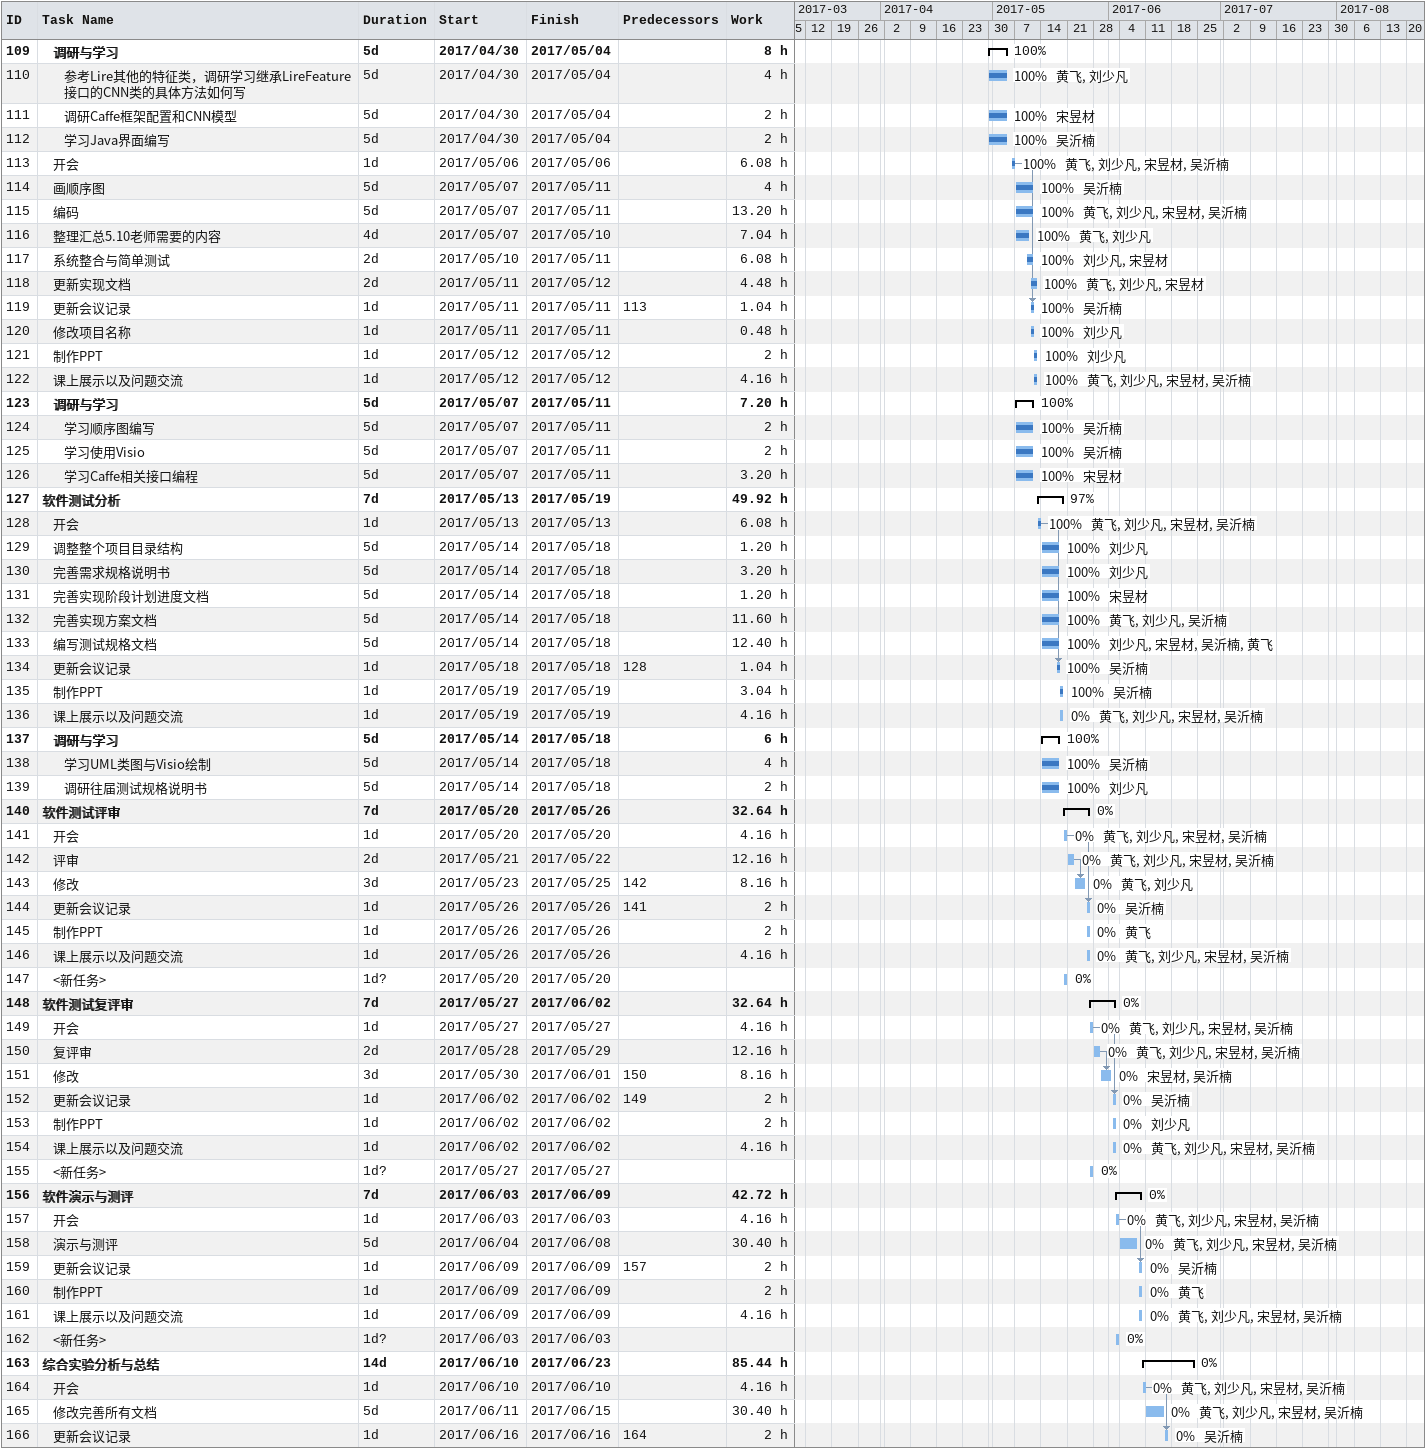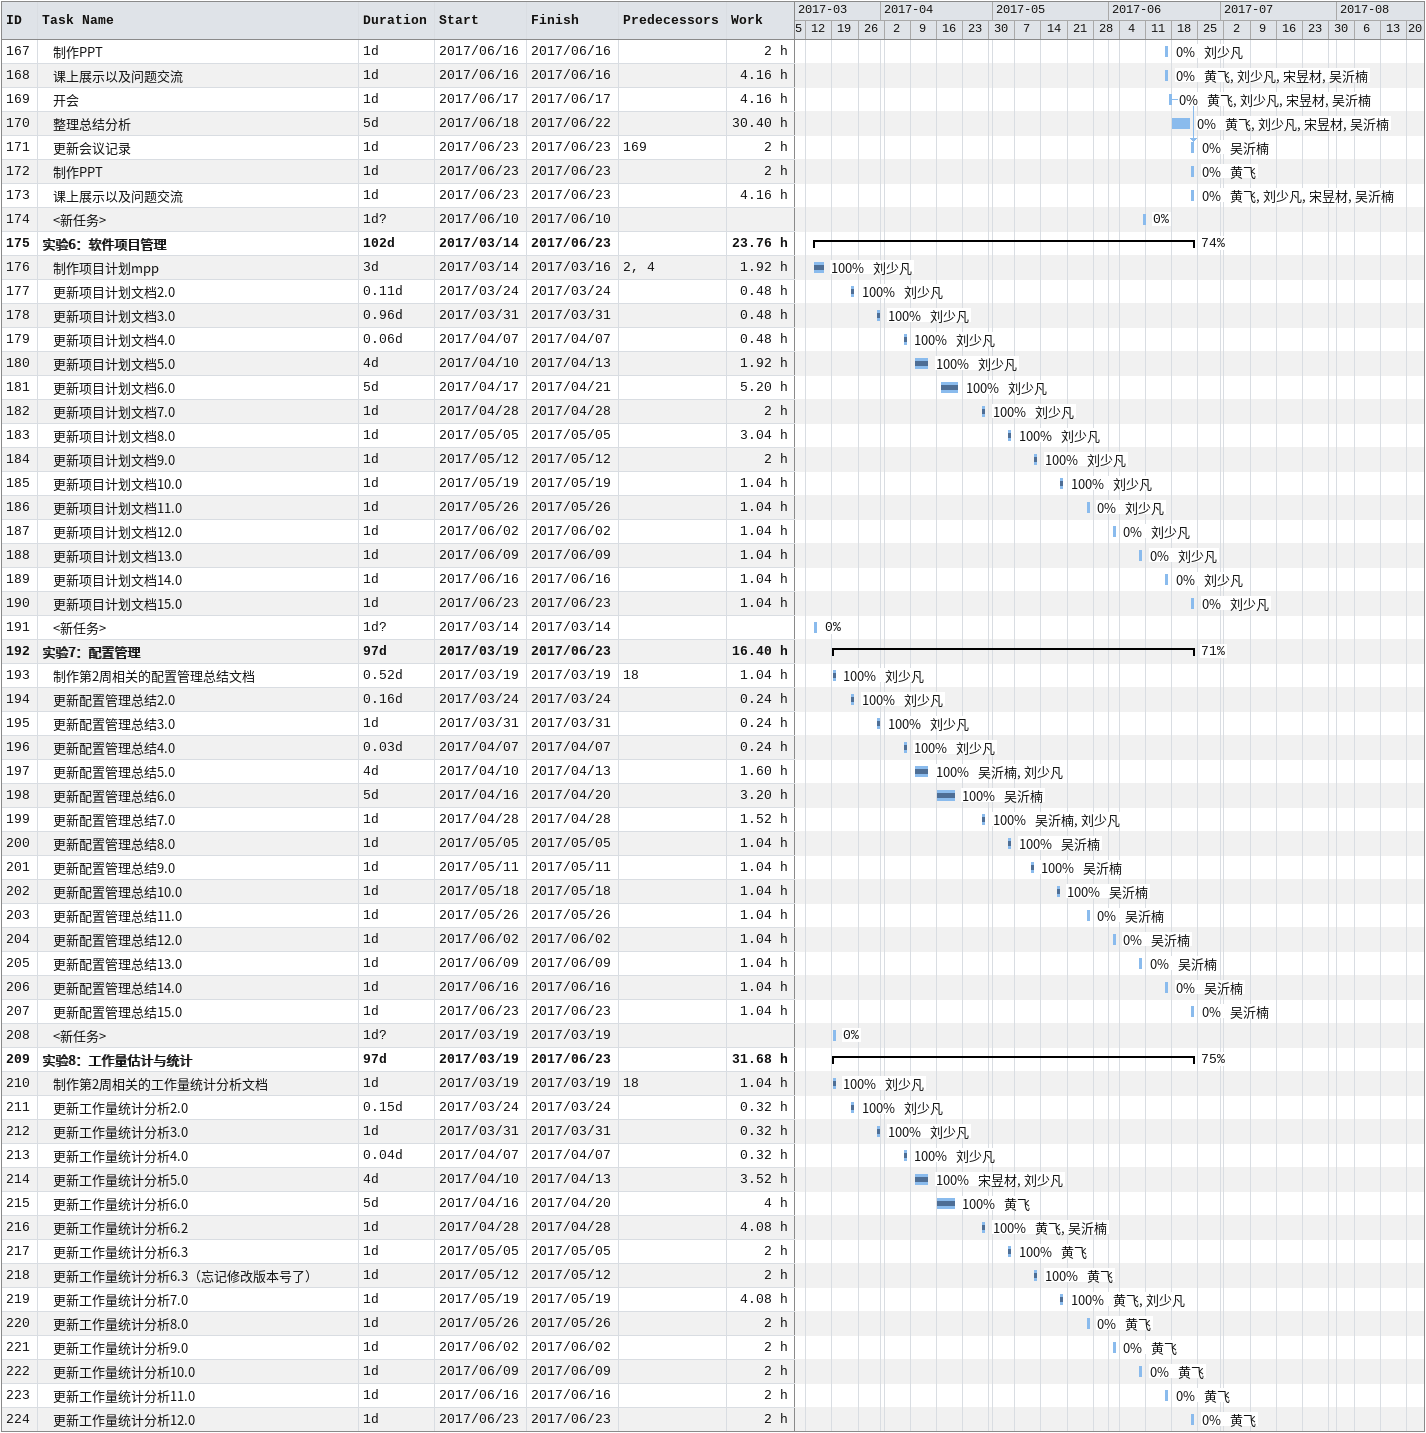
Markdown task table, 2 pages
| ID | Level | Task | Duration | Start | Finish | Predecessors | Resources | % complete | Work (h) |
|---|---|---|---|---|---|---|---|---|---|
| 109 | 2 | **调研与学习** | 5d | 2017-04-30 | 2017-05-04 |  |  | 100 | 8 |
| 110 | 3 | 参考Lire其他的特征类，调研学习继承LireFeature接口的CNN类的具体方法如何写 | 5d | 2017-04-30 | 2017-05-04 |  | 黄飞, 刘少凡 | 100 | 4 |
| 111 | 3 | 调研Caffe框架配置和CNN模型 | 5d | 2017-04-30 | 2017-05-04 |  | 宋昱材 | 100 | 2 |
| 112 | 3 | 学习Java界面编写 | 5d | 2017-04-30 | 2017-05-04 |  | 吴沂楠 | 100 | 2 |
| 113 | 2 | 开会 | 1d | 2017-05-06 | 2017-05-06 |  | 黄飞, 刘少凡, 宋昱材, 吴沂楠 | 100 | 6.08 |
| 114 | 2 | 画顺序图 | 5d | 2017-05-07 | 2017-05-11 |  | 吴沂楠 | 100 | 4 |
| 115 | 2 | 编码 | 5d | 2017-05-07 | 2017-05-11 |  | 黄飞, 刘少凡, 宋昱材, 吴沂楠 | 100 | 13.20 |
| 116 | 2 | 整理汇总5.10老师需要的内容 | 4d | 2017-05-07 | 2017-05-10 |  | 黄飞, 刘少凡 | 100 | 7.04 |
| 117 | 2 | 系统整合与简单测试 | 2d | 2017-05-10 | 2017-05-11 |  | 刘少凡, 宋昱材 | 100 | 6.08 |
| 118 | 2 | 更新实现文档 | 2d | 2017-05-11 | 2017-05-12 |  | 黄飞, 刘少凡, 宋昱材 | 100 | 4.48 |
| 119 | 2 | 更新会议记录 | 1d | 2017-05-11 | 2017-05-11 | 113 | 吴沂楠 | 100 | 1.04 |
| 120 | 2 | 修改项目名称 | 1d | 2017-05-11 | 2017-05-11 |  | 刘少凡 | 100 | 0.48 |
| 121 | 2 | 制作PPT | 1d | 2017-05-12 | 2017-05-12 |  | 刘少凡 | 100 | 2 |
| 122 | 2 | 课上展示以及问题交流 | 1d | 2017-05-12 | 2017-05-12 |  | 黄飞, 刘少凡, 宋昱材, 吴沂楠 | 100 | 4.16 |
| 123 | 2 | **调研与学习** | 5d | 2017-05-07 | 2017-05-11 |  |  | 100 | 7.20 |
| 124 | 3 | 学习顺序图编写 | 5d | 2017-05-07 | 2017-05-11 |  | 吴沂楠 | 100 | 2 |
| 125 | 3 | 学习使用Visio | 5d | 2017-05-07 | 2017-05-11 |  | 吴沂楠 | 100 | 2 |
| 126 | 3 | 学习Caffe相关接口编程 | 5d | 2017-05-07 | 2017-05-11 |  | 宋昱材 | 100 | 3.20 |
| 127 | 1 | **软件测试分析** | 7d | 2017-05-13 | 2017-05-19 |  |  | 97 | 49.92 |
| 128 | 2 | 开会 | 1d | 2017-05-13 | 2017-05-13 |  | 黄飞, 刘少凡, 宋昱材, 吴沂楠 | 100 | 6.08 |
| 129 | 2 | 调整整个项目目录结构 | 5d | 2017-05-14 | 2017-05-18 |  | 刘少凡 | 100 | 1.20 |
| 130 | 2 | 完善需求规格说明书 | 5d | 2017-05-14 | 2017-05-18 |  | 刘少凡 | 100 | 3.20 |
| 131 | 2 | 完善实现阶段计划进度文档 | 5d | 2017-05-14 | 2017-05-18 |  | 宋昱材 | 100 | 1.20 |
| 132 | 2 | 完善实现方案文档 | 5d | 2017-05-14 | 2017-05-18 |  | 黄飞, 刘少凡, 吴沂楠 | 100 | 11.60 |
| 133 | 2 | 编写测试规格文档 | 5d | 2017-05-14 | 2017-05-18 |  | 刘少凡, 宋昱材, 吴沂楠, 黄飞 | 100 | 12.40 |
| 134 | 2 | 更新会议记录 | 1d | 2017-05-18 | 2017-05-18 | 128 | 吴沂楠 | 100 | 1.04 |
| 135 | 2 | 制作PPT | 1d | 2017-05-19 | 2017-05-19 |  | 吴沂楠 | 100 | 3.04 |
| 136 | 2 | 课上展示以及问题交流 | 1d | 2017-05-19 | 2017-05-19 |  | 黄飞, 刘少凡, 宋昱材, 吴沂楠 | 0 | 4.16 |
| 137 | 2 | **调研与学习** | 5d | 2017-05-14 | 2017-05-18 |  |  | 100 | 6 |
| 138 | 3 | 学习UML类图与Visio绘制 | 5d | 2017-05-14 | 2017-05-18 |  | 吴沂楠 | 100 | 4 |
| 139 | 3 | 调研往届测试规格说明书 | 5d | 2017-05-14 | 2017-05-18 |  | 刘少凡 | 100 | 2 |
| 140 | 1 | **软件测试评审** | 7d | 2017-05-20 | 2017-05-26 |  |  | 0 | 32.64 |
| 141 | 2 | 开会 | 1d | 2017-05-20 | 2017-05-20 |  | 黄飞, 刘少凡, 宋昱材, 吴沂楠 | 0 | 4.16 |
| 142 | 2 | 评审 | 2d | 2017-05-21 | 2017-05-22 |  | 黄飞, 刘少凡, 宋昱材, 吴沂楠 | 0 | 12.16 |
| 143 | 2 | 修改 | 3d | 2017-05-23 | 2017-05-25 | 142 | 黄飞, 刘少凡 | 0 | 8.16 |
| 144 | 2 | 更新会议记录 | 1d | 2017-05-26 | 2017-05-26 | 141 | 吴沂楠 | 0 | 2 |
| 145 | 2 | 制作PPT | 1d | 2017-05-26 | 2017-05-26 |  | 黄飞 | 0 | 2 |
| 146 | 2 | 课上展示以及问题交流 | 1d | 2017-05-26 | 2017-05-26 |  | 黄飞, 刘少凡, 宋昱材, 吴沂楠 | 0 | 4.16 |
| 147 | 2 | <新任务> | 1d? | 2017-05-20 | 2017-05-20 |  |  | 0 |  |
| 148 | 1 | **软件测试复评审** | 7d | 2017-05-27 | 2017-06-02 |  |  | 0 | 32.64 |
| 149 | 2 | 开会 | 1d | 2017-05-27 | 2017-05-27 |  | 黄飞, 刘少凡, 宋昱材, 吴沂楠 | 0 | 4.16 |
| 150 | 2 | 复评审 | 2d | 2017-05-28 | 2017-05-29 |  | 黄飞, 刘少凡, 宋昱材, 吴沂楠 | 0 | 12.16 |
| 151 | 2 | 修改 | 3d | 2017-05-30 | 2017-06-01 | 150 | 宋昱材, 吴沂楠 | 0 | 8.16 |
| 152 | 2 | 更新会议记录 | 1d | 2017-06-02 | 2017-06-02 | 149 | 吴沂楠 | 0 | 2 |
| 153 | 2 | 制作PPT | 1d | 2017-06-02 | 2017-06-02 |  | 刘少凡 | 0 | 2 |
| 154 | 2 | 课上展示以及问题交流 | 1d | 2017-06-02 | 2017-06-02 |  | 黄飞, 刘少凡, 宋昱材, 吴沂楠 | 0 | 4.16 |
| 155 | 2 | <新任务> | 1d? | 2017-05-27 | 2017-05-27 |  |  | 0 |  |
| 156 | 1 | **软件演示与测评** | 7d | 2017-06-03 | 2017-06-09 |  |  | 0 | 42.72 |
| 157 | 2 | 开会 | 1d | 2017-06-03 | 2017-06-03 |  | 黄飞, 刘少凡, 宋昱材, 吴沂楠 | 0 | 4.16 |
| 158 | 2 | 演示与测评 | 5d | 2017-06-04 | 2017-06-08 |  | 黄飞, 刘少凡, 宋昱材, 吴沂楠 | 0 | 30.40 |
| 159 | 2 | 更新会议记录 | 1d | 2017-06-09 | 2017-06-09 | 157 | 吴沂楠 | 0 | 2 |
| 160 | 2 | 制作PPT | 1d | 2017-06-09 | 2017-06-09 |  | 黄飞 | 0 | 2 |
| 161 | 2 | 课上展示以及问题交流 | 1d | 2017-06-09 | 2017-06-09 |  | 黄飞, 刘少凡, 宋昱材, 吴沂楠 | 0 | 4.16 |
| 162 | 2 | <新任务> | 1d? | 2017-06-03 | 2017-06-03 |  |  | 0 |  |
| 163 | 1 | **综合实验分析与总结** | 14d | 2017-06-10 | 2017-06-23 |  |  | 0 | 85.44 |
| 164 | 2 | 开会 | 1d | 2017-06-10 | 2017-06-10 |  | 黄飞, 刘少凡, 宋昱材, 吴沂楠 | 0 | 4.16 |
| 165 | 2 | 修改完善所有文档 | 5d | 2017-06-11 | 2017-06-15 |  | 黄飞, 刘少凡, 宋昱材, 吴沂楠 | 0 | 30.40 |
| 166 | 2 | 更新会议记录 | 1d | 2017-06-16 | 2017-06-16 | 164 | 吴沂楠 | 0 | 2 |
| 167 | 2 | 制作PPT | 1d | 2017-06-16 | 2017-06-16 |  | 刘少凡 | 0 | 2 |
| 168 | 2 | 课上展示以及问题交流 | 1d | 2017-06-16 | 2017-06-16 |  | 黄飞, 刘少凡, 宋昱材, 吴沂楠 | 0 | 4.16 |
| 169 | 2 | 开会 | 1d | 2017-06-17 | 2017-06-17 |  | 黄飞, 刘少凡, 宋昱材, 吴沂楠 | 0 | 4.16 |
| 170 | 2 | 整理总结分析 | 5d | 2017-06-18 | 2017-06-22 |  | 黄飞, 刘少凡, 宋昱材, 吴沂楠 | 0 | 30.40 |
| 171 | 2 | 更新会议记录 | 1d | 2017-06-23 | 2017-06-23 | 169 | 吴沂楠 | 0 | 2 |
| 172 | 2 | 制作PPT | 1d | 2017-06-23 | 2017-06-23 |  | 黄飞 | 0 | 2 |
| 173 | 2 | 课上展示以及问题交流 | 1d | 2017-06-23 | 2017-06-23 |  | 黄飞, 刘少凡, 宋昱材, 吴沂楠 | 0 | 4.16 |
| 174 | 2 | <新任务> | 1d? | 2017-06-10 | 2017-06-10 |  |  | 0 |  |
| 175 | 1 | **实验6：软件项目管理** | 102d | 2017-03-14 | 2017-06-23 |  |  | 74 | 23.76 |
| 176 | 2 | 制作项目计划mpp | 3d | 2017-03-14 | 2017-03-16 | 2, 4 | 刘少凡 | 100 | 1.92 |
| 177 | 2 | 更新项目计划文档2.0 | 0.11d | 2017-03-24 | 2017-03-24 |  | 刘少凡 | 100 | 0.48 |
| 178 | 2 | 更新项目计划文档3.0 | 0.96d | 2017-03-31 | 2017-03-31 |  | 刘少凡 | 100 | 0.48 |
| 179 | 2 | 更新项目计划文档4.0 | 0.06d | 2017-04-07 | 2017-04-07 |  | 刘少凡 | 100 | 0.48 |
| 180 | 2 | 更新项目计划文档5.0 | 4d | 2017-04-10 | 2017-04-13 |  | 刘少凡 | 100 | 1.92 |
| 181 | 2 | 更新项目计划文档6.0 | 5d | 2017-04-17 | 2017-04-21 |  | 刘少凡 | 100 | 5.20 |
| 182 | 2 | 更新项目计划文档7.0 | 1d | 2017-04-28 | 2017-04-28 |  | 刘少凡 | 100 | 2 |
| 183 | 2 | 更新项目计划文档8.0 | 1d | 2017-05-05 | 2017-05-05 |  | 刘少凡 | 100 | 3.04 |
| 184 | 2 | 更新项目计划文档9.0 | 1d | 2017-05-12 | 2017-05-12 |  | 刘少凡 | 100 | 2 |
| 185 | 2 | 更新项目计划文档10.0 | 1d | 2017-05-19 | 2017-05-19 |  | 刘少凡 | 100 | 1.04 |
| 186 | 2 | 更新项目计划文档11.0 | 1d | 2017-05-26 | 2017-05-26 |  | 刘少凡 | 0 | 1.04 |
| 187 | 2 | 更新项目计划文档12.0 | 1d | 2017-06-02 | 2017-06-02 |  | 刘少凡 | 0 | 1.04 |
| 188 | 2 | 更新项目计划文档13.0 | 1d | 2017-06-09 | 2017-06-09 |  | 刘少凡 | 0 | 1.04 |
| 189 | 2 | 更新项目计划文档14.0 | 1d | 2017-06-16 | 2017-06-16 |  | 刘少凡 | 0 | 1.04 |
| 190 | 2 | 更新项目计划文档15.0 | 1d | 2017-06-23 | 2017-06-23 |  | 刘少凡 | 0 | 1.04 |
| 191 | 2 | <新任务> | 1d? | 2017-03-14 | 2017-03-14 |  |  | 0 |  |
| 192 | 1 | **实验7：配置管理** | 97d | 2017-03-19 | 2017-06-23 |  |  | 71 | 16.40 |
| 193 | 2 | 制作第2周相关的配置管理总结文档 | 0.52d | 2017-03-19 | 2017-03-19 | 18 | 刘少凡 | 100 | 1.04 |
| 194 | 2 | 更新配置管理总结2.0 | 0.16d | 2017-03-24 | 2017-03-24 |  | 刘少凡 | 100 | 0.24 |
| 195 | 2 | 更新配置管理总结3.0 | 1d | 2017-03-31 | 2017-03-31 |  | 刘少凡 | 100 | 0.24 |
| 196 | 2 | 更新配置管理总结4.0 | 0.03d | 2017-04-07 | 2017-04-07 |  | 刘少凡 | 100 | 0.24 |
| 197 | 2 | 更新配置管理总结5.0 | 4d | 2017-04-10 | 2017-04-13 |  | 吴沂楠, 刘少凡 | 100 | 1.60 |
| 198 | 2 | 更新配置管理总结6.0 | 5d | 2017-04-16 | 2017-04-20 |  | 吴沂楠 | 100 | 3.20 |
| 199 | 2 | 更新配置管理总结7.0 | 1d | 2017-04-28 | 2017-04-28 |  | 吴沂楠, 刘少凡 | 100 | 1.52 |
| 200 | 2 | 更新配置管理总结8.0 | 1d | 2017-05-05 | 2017-05-05 |  | 吴沂楠 | 100 | 1.04 |
| 201 | 2 | 更新配置管理总结9.0 | 1d | 2017-05-11 | 2017-05-11 |  | 吴沂楠 | 100 | 1.04 |
| 202 | 2 | 更新配置管理总结10.0 | 1d | 2017-05-18 | 2017-05-18 |  | 吴沂楠 | 100 | 1.04 |
| 203 | 2 | 更新配置管理总结11.0 | 1d | 2017-05-26 | 2017-05-26 |  | 吴沂楠 | 0 | 1.04 |
| 204 | 2 | 更新配置管理总结12.0 | 1d | 2017-06-02 | 2017-06-02 |  | 吴沂楠 | 0 | 1.04 |
| 205 | 2 | 更新配置管理总结13.0 | 1d | 2017-06-09 | 2017-06-09 |  | 吴沂楠 | 0 | 1.04 |
| 206 | 2 | 更新配置管理总结14.0 | 1d | 2017-06-16 | 2017-06-16 |  | 吴沂楠 | 0 | 1.04 |
| 207 | 2 | 更新配置管理总结15.0 | 1d | 2017-06-23 | 2017-06-23 |  | 吴沂楠 | 0 | 1.04 |
| 208 | 2 | <新任务> | 1d? | 2017-03-19 | 2017-03-19 |  |  | 0 |  |
| 209 | 1 | **实验8：工作量估计与统计** | 97d | 2017-03-19 | 2017-06-23 |  |  | 75 | 31.68 |
| 210 | 2 | 制作第2周相关的工作量统计分析文档 | 1d | 2017-03-19 | 2017-03-19 | 18 | 刘少凡 | 100 | 1.04 |
| 211 | 2 | 更新工作量统计分析2.0 | 0.15d | 2017-03-24 | 2017-03-24 |  | 刘少凡 | 100 | 0.32 |
| 212 | 2 | 更新工作量统计分析3.0 | 1d | 2017-03-31 | 2017-03-31 |  | 刘少凡 | 100 | 0.32 |
| 213 | 2 | 更新工作量统计分析4.0 | 0.04d | 2017-04-07 | 2017-04-07 |  | 刘少凡 | 100 | 0.32 |
| 214 | 2 | 更新工作量统计分析5.0 | 4d | 2017-04-10 | 2017-04-13 |  | 宋昱材, 刘少凡 | 100 | 3.52 |
| 215 | 2 | 更新工作量统计分析6.0 | 5d | 2017-04-16 | 2017-04-20 |  | 黄飞 | 100 | 4 |
| 216 | 2 | 更新工作量统计分析6.2 | 1d | 2017-04-28 | 2017-04-28 |  | 黄飞, 吴沂楠 | 100 | 4.08 |
| 217 | 2 | 更新工作量统计分析6.3 | 1d | 2017-05-05 | 2017-05-05 |  | 黄飞 | 100 | 2 |
| 218 | 2 | 更新工作量统计分析6.3（忘记修改版本号了） | 1d | 2017-05-12 | 2017-05-12 |  | 黄飞 | 100 | 2 |
| 219 | 2 | 更新工作量统计分析7.0 | 1d | 2017-05-19 | 2017-05-19 |  | 黄飞, 刘少凡 | 100 | 4.08 |
| 220 | 2 | 更新工作量统计分析8.0 | 1d | 2017-05-26 | 2017-05-26 |  | 黄飞 | 0 | 2 |
| 221 | 2 | 更新工作量统计分析9.0 | 1d | 2017-06-02 | 2017-06-02 |  | 黄飞 | 0 | 2 |
| 222 | 2 | 更新工作量统计分析10.0 | 1d | 2017-06-09 | 2017-06-09 |  | 黄飞 | 0 | 2 |
| 223 | 2 | 更新工作量统计分析11.0 | 1d | 2017-06-16 | 2017-06-16 |  | 黄飞 | 0 | 2 |
| 224 | 2 | 更新工作量统计分析12.0 | 1d | 2017-06-23 | 2017-06-23 |  | 黄飞 | 0 | 2 |
